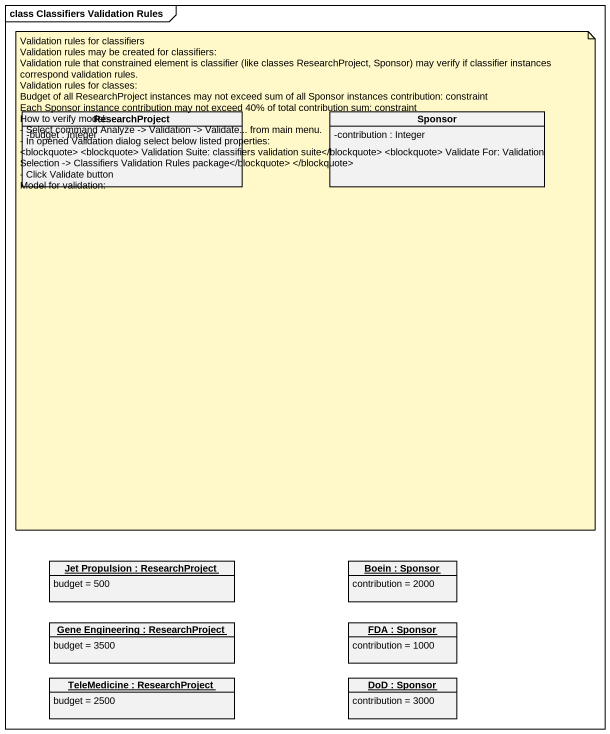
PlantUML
@startuml
mainframe class Classifiers Validation Rules
hide circle
hide empty members
skinparam classAttributeIconSize 0
class ResearchProject {
  -budget : Integer
}
class Sponsor {
  -contribution : Integer
}
object "Jet Propulsion : ResearchProject" as Jet_Propulsion {
  budget = 500
}
object "Boein : Sponsor" as Boein {
  contribution = 2000
}
object "Gene Engineering : ResearchProject" as Gene_Engineering {
  budget = 3500
}
object "FDA : Sponsor" as FDA {
  contribution = 1000
}
object "TeleMedicine : ResearchProject" as TeleMedicine {
  budget = 2500
}
object "DoD : Sponsor" as DoD {
  contribution = 3000
}
note as N1
  Validation rules for classifiers
  Validation rules may be created for classifiers:
  Validation rule that constrained element is classifier (like classes ResearchProject, Sponsor) may verify if classifier instances correspond validation rules.
  Validation rules for classes:
  Budget of all ResearchProject instances may not exceed sum of all Sponsor instances contribution: constraint
  Each Sponsor instance contribution may not exceed 40% of total contribution sum: constraint
  How to verify model:
  - Select command Analyze -> Validation -> Validate... from main menu.
  - In opened Validation dialog select below listed properties:
  <blockquote> <blockquote> Validation Suite: classifiers validation suite</blockquote> <blockquote> Validate For: Validation Selection -> Classifiers Validation Rules package</blockquote> </blockquote>
  - Click Validate button
  Model for validation:
end note
@enduml
